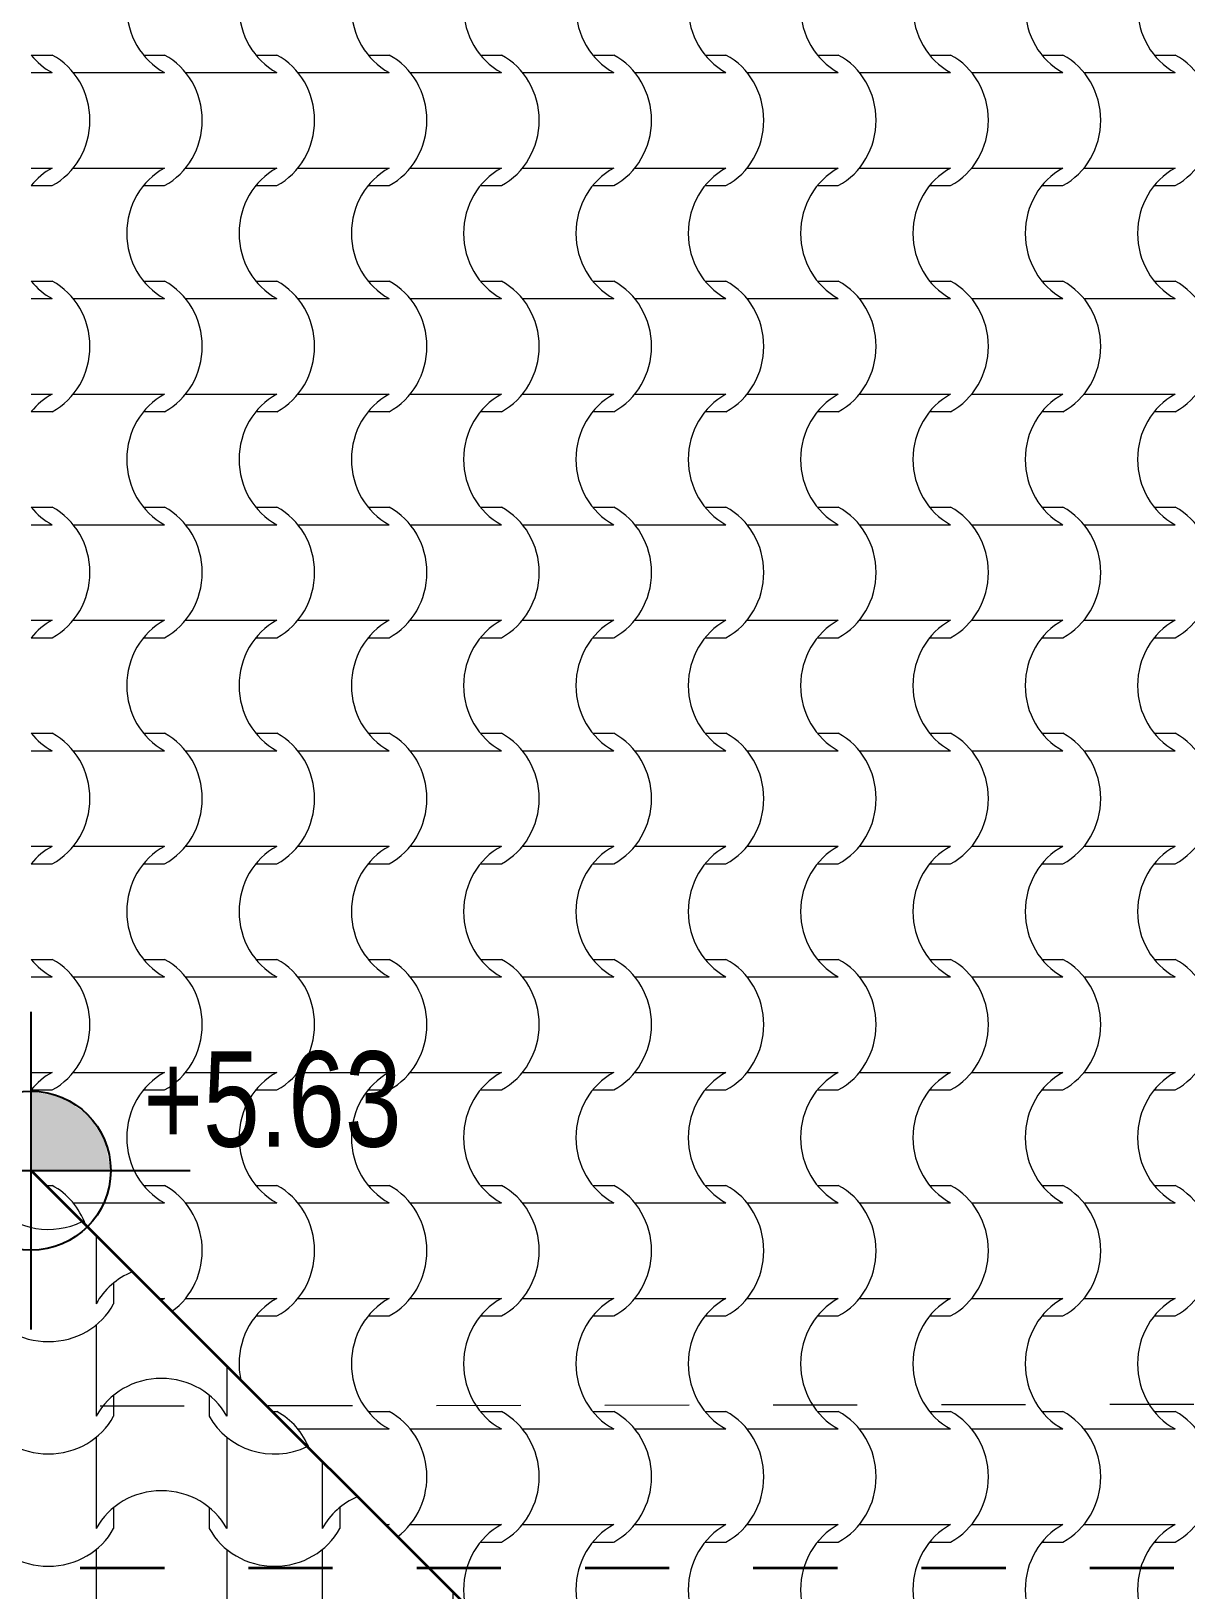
# Model space of a CAD drawing. Header units: millimetres. Extents: x -440 to 2671, y 0 to 297.
# Drawn here: x -231.82 to -202.77, y 100.95 to 140.17 of the extents above; entities that cross this region are included whole.
import ezdxf

# ---------------------------------------------------------------- set-up
doc = ezdxf.new("R2010")
doc.units = ezdxf.units.MM
doc.header["$MEASUREMENT"] = 0
doc.set_wipeout_variables(frame=1)
doc.linetypes.add('- Прекъснати линия', pattern=[4.233333, 2.116667, -2.116667])
doc.linetypes.add('Wipeout_Contour', pattern=[1000, 0, -1000])
for name, color, linetype, lineweight, true_color in [('1', 7, 'Continuous', 13, 0x2b2b2b), ('58', 7, 'Continuous', 25, 0xdf0000), ('65', 7, 'Continuous', 20, 0x4e4e4e), ('85', 7, 'Continuous', 20, 0x404040)]:
    doc.layers.add(name, color=color, linetype=linetype, lineweight=lineweight, true_color=true_color)
doc.layers.add('102', color=254, linetype='Continuous', lineweight=15)
doc.layers.add('41', color=7, linetype='Continuous', lineweight=35)
doc.styles.add('GENERATED_STYLE_6', font='GOTHIC.TTF')

# ---------------------------------------------------------------- blocks, each defined once
blk = doc.blocks.new('*X45')
at = {"layer": '102', "color": 254, "linetype": 'Continuous', "lineweight": 15}
for p, q in [((208.371, 139.573), (208.898, 139.573)), ((211.197, 139.573), (211.724, 139.573)), ((214.022, 139.573), (214.549, 139.573)), ((216.848, 139.573), (217.374, 139.573)), ((219.673, 139.573), (220.2, 139.573)), ((222.498, 139.573), (223.025, 139.573)), ((225.324, 139.573), (225.851, 139.573)), ((228.149, 139.573), (228.676, 139.573)), ((230.975, 139.573), (231.501, 139.573)), ((233.8, 139.573), (234.327, 139.573)), ((236.625, 139.573), (237.152, 139.573)), ((208.371, 139.133), (208.898, 139.133)), ((209.432, 139.133), (210.578, 139.133)), ((210.578, 139.133), (211.724, 139.133)), ((212.257, 139.133), (213.403, 139.133)), ((213.403, 139.133), (214.549, 139.133)), ((215.083, 139.133), (216.229, 139.133)), ((216.229, 139.133), (217.374, 139.133)), ((217.908, 139.133), (219.054, 139.133)), ((219.054, 139.133), (220.2, 139.133)), ((220.734, 139.133), (221.879, 139.133)), ((221.879, 139.133), (223.025, 139.133)), ((223.559, 139.133), (224.705, 139.133)), ((224.705, 139.133), (225.851, 139.133)), ((226.384, 139.133), (227.53, 139.133)), ((227.53, 139.133), (228.676, 139.133)), ((229.21, 139.133), (230.356, 139.133)), ((230.356, 139.133), (231.501, 139.133)), ((232.035, 139.133), (233.181, 139.133)), ((233.181, 139.133), (234.327, 139.133)), ((234.86, 139.133), (236.006, 139.133)), ((236.006, 139.133), (237.152, 139.133)), ((208.371, 136.728), (208.898, 136.728)), ((209.432, 136.728), (210.578, 136.728)), ((210.578, 136.728), (211.724, 136.728)), ((212.257, 136.728), (213.403, 136.728)), ((213.403, 136.728), (214.549, 136.728)), ((215.083, 136.728), (216.229, 136.728)), ((216.229, 136.728), (217.374, 136.728)), ((217.908, 136.728), (219.054, 136.728)), ((219.054, 136.728), (220.2, 136.728)), ((220.734, 136.728), (221.879, 136.728)), ((221.879, 136.728), (223.025, 136.728)), ((223.559, 136.728), (224.705, 136.728)), ((224.705, 136.728), (225.851, 136.728)), ((226.384, 136.728), (227.53, 136.728)), ((227.53, 136.728), (228.676, 136.728)), ((229.21, 136.728), (230.356, 136.728)), ((230.356, 136.728), (231.501, 136.728)), ((232.035, 136.728), (233.181, 136.728)), ((233.181, 136.728), (234.327, 136.728)), ((234.86, 136.728), (236.006, 136.728)), ((236.006, 136.728), (237.152, 136.728)), ((208.371, 136.288), (208.898, 136.288)), ((211.197, 136.288), (211.724, 136.288)), ((214.022, 136.288), (214.549, 136.288)), ((216.848, 136.288), (217.374, 136.288)), ((219.673, 136.288), (220.2, 136.288)), ((222.498, 136.288), (223.025, 136.288)), ((225.324, 136.288), (225.851, 136.288)), ((228.149, 136.288), (228.676, 136.288)), ((230.975, 136.288), (231.501, 136.288)), ((233.8, 136.288), (234.327, 136.288)), ((236.625, 136.288), (237.152, 136.288)), ((208.371, 133.884), (208.898, 133.884)), ((211.197, 133.884), (211.724, 133.884)), ((214.022, 133.884), (214.549, 133.884)), ((216.848, 133.884), (217.374, 133.884)), ((219.673, 133.884), (220.2, 133.884)), ((222.498, 133.884), (223.025, 133.884)), ((225.324, 133.884), (225.851, 133.884)), ((228.149, 133.884), (228.676, 133.884)), ((230.975, 133.884), (231.501, 133.884)), ((233.8, 133.884), (234.327, 133.884)), ((236.625, 133.884), (237.152, 133.884)), ((208.371, 133.444), (208.898, 133.444)), ((209.432, 133.444), (210.578, 133.444)), ((210.578, 133.444), (211.724, 133.444)), ((212.257, 133.444), (213.403, 133.444)), ((213.403, 133.444), (214.549, 133.444)), ((215.083, 133.444), (216.229, 133.444)), ((216.229, 133.444), (217.374, 133.444)), ((217.908, 133.444), (219.054, 133.444)), ((219.054, 133.444), (220.2, 133.444)), ((220.734, 133.444), (221.879, 133.444)), ((221.879, 133.444), (223.025, 133.444)), ((223.559, 133.444), (224.705, 133.444)), ((224.705, 133.444), (225.851, 133.444)), ((226.384, 133.444), (227.53, 133.444)), ((227.53, 133.444), (228.676, 133.444)), ((229.21, 133.444), (230.356, 133.444)), ((230.356, 133.444), (231.501, 133.444)), ((232.035, 133.444), (233.181, 133.444)), ((233.181, 133.444), (234.327, 133.444)), ((234.86, 133.444), (236.006, 133.444)), ((236.006, 133.444), (237.152, 133.444)), ((208.371, 131.039), (208.898, 131.039)), ((209.432, 131.039), (210.578, 131.039)), ((210.578, 131.039), (211.724, 131.039)), ((212.257, 131.039), (213.403, 131.039)), ((213.403, 131.039), (214.549, 131.039)), ((215.083, 131.039), (216.229, 131.039)), ((216.229, 131.039), (217.374, 131.039)), ((217.908, 131.039), (219.054, 131.039)), ((219.054, 131.039), (220.2, 131.039)), ((220.734, 131.039), (221.879, 131.039)), ((221.879, 131.039), (223.025, 131.039)), ((223.559, 131.039), (224.705, 131.039)), ((224.705, 131.039), (225.851, 131.039)), ((226.384, 131.039), (227.53, 131.039)), ((227.53, 131.039), (228.676, 131.039)), ((229.21, 131.039), (230.356, 131.039)), ((230.356, 131.039), (231.501, 131.039)), ((232.035, 131.039), (233.181, 131.039)), ((233.181, 131.039), (234.327, 131.039)), ((234.86, 131.039), (236.006, 131.039)), ((236.006, 131.039), (237.152, 131.039)), ((208.371, 130.599), (208.898, 130.599)), ((211.197, 130.599), (211.724, 130.599)), ((214.022, 130.599), (214.549, 130.599)), ((216.848, 130.599), (217.374, 130.599)), ((219.673, 130.599), (220.2, 130.599)), ((222.498, 130.599), (223.025, 130.599)), ((225.324, 130.599), (225.851, 130.599)), ((228.149, 130.599), (228.676, 130.599)), ((230.975, 130.599), (231.501, 130.599)), ((233.8, 130.599), (234.327, 130.599)), ((236.625, 130.599), (237.152, 130.599)), ((208.371, 128.194), (208.898, 128.194)), ((211.197, 128.194), (211.724, 128.194)), ((214.022, 128.194), (214.549, 128.194)), ((216.848, 128.194), (217.374, 128.194)), ((219.673, 128.194), (220.2, 128.194)), ((222.498, 128.194), (223.025, 128.194)), ((225.324, 128.194), (225.851, 128.194)), ((228.149, 128.194), (228.676, 128.194)), ((230.975, 128.194), (231.501, 128.194)), ((233.8, 128.194), (234.327, 128.194)), ((236.625, 128.194), (237.152, 128.194)), ((208.371, 127.754), (208.898, 127.754)), ((209.432, 127.754), (210.578, 127.754)), ((210.578, 127.754), (211.724, 127.754)), ((212.257, 127.754), (213.403, 127.754)), ((213.403, 127.754), (214.549, 127.754)), ((215.083, 127.754), (216.229, 127.754)), ((216.229, 127.754), (217.374, 127.754)), ((217.908, 127.754), (219.054, 127.754)), ((219.054, 127.754), (220.2, 127.754)), ((220.734, 127.754), (221.879, 127.754)), ((221.879, 127.754), (223.025, 127.754)), ((223.559, 127.754), (224.705, 127.754)), ((224.705, 127.754), (225.851, 127.754)), ((226.384, 127.754), (227.53, 127.754)), ((227.53, 127.754), (228.676, 127.754)), ((229.21, 127.754), (230.356, 127.754)), ((230.356, 127.754), (231.501, 127.754)), ((232.035, 127.754), (233.181, 127.754)), ((233.181, 127.754), (234.327, 127.754)), ((234.86, 127.754), (236.006, 127.754)), ((236.006, 127.754), (237.152, 127.754)), ((208.371, 125.349), (208.898, 125.349)), ((209.432, 125.349), (210.578, 125.349)), ((210.578, 125.349), (211.724, 125.349)), ((212.257, 125.349), (213.403, 125.349)), ((213.403, 125.349), (214.549, 125.349)), ((215.083, 125.349), (216.229, 125.349)), ((216.229, 125.349), (217.374, 125.349)), ((217.908, 125.349), (219.054, 125.349)), ((219.054, 125.349), (220.2, 125.349)), ((220.734, 125.349), (221.879, 125.349)), ((221.879, 125.349), (223.025, 125.349)), ((223.559, 125.349), (224.705, 125.349)), ((224.705, 125.349), (225.851, 125.349)), ((226.384, 125.349), (227.53, 125.349)), ((227.53, 125.349), (228.676, 125.349)), ((229.21, 125.349), (230.356, 125.349)), ((230.356, 125.349), (231.501, 125.349)), ((232.035, 125.349), (233.181, 125.349)), ((233.181, 125.349), (234.327, 125.349)), ((234.86, 125.349), (236.006, 125.349)), ((236.006, 125.349), (237.152, 125.349)), ((208.371, 124.909), (208.898, 124.909)), ((211.197, 124.909), (211.724, 124.909)), ((214.022, 124.909), (214.549, 124.909)), ((216.848, 124.909), (217.374, 124.909)), ((219.673, 124.909), (220.2, 124.909)), ((222.498, 124.909), (223.025, 124.909)), ((225.324, 124.909), (225.851, 124.909)), ((228.149, 124.909), (228.676, 124.909)), ((230.975, 124.909), (231.501, 124.909)), ((233.8, 124.909), (234.327, 124.909)), ((236.625, 124.909), (237.152, 124.909)), ((208.371, 122.504), (208.898, 122.504)), ((211.197, 122.504), (211.724, 122.504)), ((214.022, 122.504), (214.549, 122.504)), ((216.848, 122.504), (217.374, 122.504)), ((219.673, 122.504), (220.2, 122.504)), ((222.498, 122.504), (223.025, 122.504)), ((225.324, 122.504), (225.851, 122.504)), ((228.149, 122.504), (228.676, 122.504)), ((230.975, 122.504), (231.501, 122.504)), ((233.8, 122.504), (234.327, 122.504)), ((236.625, 122.504), (237.152, 122.504)), ((208.371, 122.064), (208.898, 122.064)), ((209.432, 122.064), (210.578, 122.064)), ((210.578, 122.064), (211.724, 122.064)), ((212.257, 122.064), (213.403, 122.064)), ((213.403, 122.064), (214.549, 122.064)), ((215.083, 122.064), (216.229, 122.064)), ((216.229, 122.064), (217.374, 122.064)), ((217.908, 122.064), (219.054, 122.064)), ((219.054, 122.064), (220.2, 122.064)), ((220.734, 122.064), (221.879, 122.064)), ((221.879, 122.064), (223.025, 122.064)), ((223.559, 122.064), (224.705, 122.064)), ((224.705, 122.064), (225.851, 122.064)), ((226.384, 122.064), (227.53, 122.064)), ((227.53, 122.064), (228.676, 122.064)), ((229.21, 122.064), (230.356, 122.064)), ((230.356, 122.064), (231.501, 122.064)), ((232.035, 122.064), (233.181, 122.064)), ((233.181, 122.064), (234.327, 122.064)), ((234.86, 122.064), (236.006, 122.064)), ((236.006, 122.064), (237.152, 122.064)), ((208.371, 119.66), (208.898, 119.66)), ((209.432, 119.66), (210.578, 119.66)), ((210.578, 119.66), (211.724, 119.66)), ((212.257, 119.66), (213.403, 119.66)), ((213.403, 119.66), (214.549, 119.66)), ((215.083, 119.66), (216.229, 119.66)), ((216.229, 119.66), (217.374, 119.66)), ((217.908, 119.66), (219.054, 119.66)), ((219.054, 119.66), (220.2, 119.66)), ((220.734, 119.66), (221.879, 119.66)), ((221.879, 119.66), (223.025, 119.66)), ((223.559, 119.66), (224.705, 119.66)), ((224.705, 119.66), (225.851, 119.66)), ((226.384, 119.66), (227.53, 119.66)), ((227.53, 119.66), (228.676, 119.66)), ((229.21, 119.66), (230.356, 119.66)), ((230.356, 119.66), (231.501, 119.66)), ((232.035, 119.66), (233.181, 119.66)), ((233.181, 119.66), (234.327, 119.66)), ((234.86, 119.66), (236.006, 119.66)), ((236.006, 119.66), (237.152, 119.66)), ((208.371, 119.22), (208.898, 119.22)), ((211.197, 119.22), (211.724, 119.22)), ((214.022, 119.22), (214.549, 119.22)), ((216.848, 119.22), (217.374, 119.22)), ((219.673, 119.22), (220.2, 119.22)), ((222.498, 119.22), (223.025, 119.22)), ((225.324, 119.22), (225.851, 119.22)), ((228.149, 119.22), (228.676, 119.22)), ((230.975, 119.22), (231.501, 119.22)), ((233.8, 119.22), (234.327, 119.22)), ((236.625, 119.22), (237.152, 119.22)), ((208.371, 116.815), (208.898, 116.815)), ((211.197, 116.815), (211.724, 116.815)), ((214.022, 116.815), (214.549, 116.815)), ((216.848, 116.815), (217.374, 116.815)), ((219.673, 116.815), (220.2, 116.815)), ((222.498, 116.815), (223.025, 116.815)), ((225.324, 116.815), (225.851, 116.815)), ((228.149, 116.815), (228.676, 116.815)), ((230.975, 116.815), (231.501, 116.815)), ((233.8, 116.815), (234.327, 116.815)), ((236.625, 116.815), (237.152, 116.815)), ((208.371, 116.375), (208.898, 116.375)), ((209.432, 116.375), (210.578, 116.375)), ((210.578, 116.375), (211.724, 116.375)), ((212.257, 116.375), (213.403, 116.375)), ((213.403, 116.375), (214.549, 116.375)), ((215.083, 116.375), (216.229, 116.375)), ((216.229, 116.375), (217.374, 116.375)), ((217.908, 116.375), (219.054, 116.375)), ((219.054, 116.375), (220.2, 116.375)), ((220.734, 116.375), (221.879, 116.375)), ((221.879, 116.375), (223.025, 116.375)), ((223.559, 116.375), (224.705, 116.375)), ((224.705, 116.375), (225.851, 116.375)), ((226.384, 116.375), (227.53, 116.375)), ((227.53, 116.375), (228.676, 116.375)), ((229.21, 116.375), (230.356, 116.375)), ((230.356, 116.375), (231.501, 116.375)), ((232.035, 116.375), (233.181, 116.375)), ((233.181, 116.375), (234.327, 116.375)), ((234.86, 116.375), (236.006, 116.375)), ((236.006, 116.375), (237.152, 116.375)), ((208.371, 113.97), (208.898, 113.97)), ((209.432, 113.97), (210.578, 113.97)), ((210.578, 113.97), (211.724, 113.97)), ((212.257, 113.97), (213.403, 113.97)), ((213.403, 113.97), (214.549, 113.97)), ((215.083, 113.97), (216.229, 113.97)), ((216.229, 113.97), (217.374, 113.97)), ((217.908, 113.97), (219.054, 113.97)), ((219.054, 113.97), (220.2, 113.97)), ((220.734, 113.97), (221.879, 113.97)), ((221.879, 113.97), (223.025, 113.97)), ((223.559, 113.97), (224.705, 113.97)), ((224.705, 113.97), (225.851, 113.97)), ((226.384, 113.97), (227.53, 113.97)), ((227.53, 113.97), (228.676, 113.97)), ((229.21, 113.97), (230.356, 113.97)), ((230.356, 113.97), (231.501, 113.97)), ((232.035, 113.97), (233.181, 113.97)), ((233.181, 113.97), (234.327, 113.97)), ((234.86, 113.97), (236.006, 113.97)), ((236.006, 113.97), (237.152, 113.97)), ((208.371, 113.53), (208.898, 113.53)), ((211.197, 113.53), (211.724, 113.53)), ((214.022, 113.53), (214.549, 113.53)), ((216.848, 113.53), (217.374, 113.53)), ((219.673, 113.53), (220.2, 113.53)), ((222.498, 113.53), (223.025, 113.53)), ((225.324, 113.53), (225.851, 113.53)), ((228.149, 113.53), (228.676, 113.53)), ((230.975, 113.53), (231.501, 113.53)), ((233.8, 113.53), (234.327, 113.53)), ((236.625, 113.53), (237.152, 113.53)), ((208.744, 111.125), (208.898, 111.125)), ((211.197, 111.125), (211.724, 111.125)), ((214.022, 111.125), (214.549, 111.125)), ((216.848, 111.125), (217.374, 111.125)), ((219.673, 111.125), (220.2, 111.125)), ((222.498, 111.125), (223.025, 111.125)), ((225.324, 111.125), (225.851, 111.125)), ((228.149, 111.125), (228.676, 111.125)), ((230.975, 111.125), (231.501, 111.125)), ((233.8, 111.125), (234.327, 111.125)), ((236.625, 111.125), (237.152, 111.125)), ((209.432, 110.685), (210.578, 110.685)), ((210.578, 110.685), (211.724, 110.685)), ((212.257, 110.685), (213.403, 110.685)), ((213.403, 110.685), (214.549, 110.685)), ((215.083, 110.685), (216.229, 110.685)), ((216.229, 110.685), (217.374, 110.685)), ((217.908, 110.685), (219.054, 110.685)), ((219.054, 110.685), (220.2, 110.685)), ((220.734, 110.685), (221.879, 110.685)), ((221.879, 110.685), (223.025, 110.685)), ((223.559, 110.685), (224.705, 110.685)), ((224.705, 110.685), (225.851, 110.685)), ((226.384, 110.685), (227.53, 110.685)), ((227.53, 110.685), (228.676, 110.685)), ((229.21, 110.685), (230.356, 110.685)), ((230.356, 110.685), (231.501, 110.685)), ((232.035, 110.685), (233.181, 110.685)), ((233.181, 110.685), (234.327, 110.685)), ((234.86, 110.685), (236.006, 110.685)), ((236.006, 110.685), (237.152, 110.685)), ((211.589, 108.28), (211.724, 108.28)), ((212.257, 108.28), (213.403, 108.28)), ((213.403, 108.28), (214.549, 108.28)), ((215.083, 108.28), (216.229, 108.28)), ((216.229, 108.28), (217.374, 108.28)), ((217.908, 108.28), (219.054, 108.28)), ((219.054, 108.28), (220.2, 108.28)), ((220.734, 108.28), (221.879, 108.28)), ((221.879, 108.28), (223.025, 108.28)), ((223.559, 108.28), (224.705, 108.28)), ((224.705, 108.28), (225.851, 108.28)), ((226.384, 108.28), (227.53, 108.28)), ((227.53, 108.28), (228.676, 108.28)), ((229.21, 108.28), (230.356, 108.28)), ((230.356, 108.28), (231.501, 108.28)), ((232.035, 108.28), (233.181, 108.28)), ((233.181, 108.28), (234.327, 108.28)), ((234.86, 108.28), (236.006, 108.28)), ((236.006, 108.28), (237.152, 108.28)), ((214.022, 107.84), (214.549, 107.84)), ((216.848, 107.84), (217.374, 107.84)), ((219.673, 107.84), (220.2, 107.84)), ((222.498, 107.84), (223.025, 107.84)), ((225.324, 107.84), (225.851, 107.84)), ((228.149, 107.84), (228.676, 107.84)), ((230.975, 107.84), (231.501, 107.84)), ((233.8, 107.84), (234.327, 107.84)), ((236.625, 107.84), (237.152, 107.84)), ((214.433, 105.436), (214.549, 105.436)), ((216.848, 105.436), (217.374, 105.436)), ((219.673, 105.436), (220.2, 105.436)), ((222.498, 105.436), (223.025, 105.436)), ((225.324, 105.436), (225.851, 105.436)), ((228.149, 105.436), (228.676, 105.436)), ((230.975, 105.436), (231.501, 105.436)), ((233.8, 105.436), (234.327, 105.436)), ((236.625, 105.436), (237.152, 105.436)), ((215.083, 104.996), (216.229, 104.996)), ((216.229, 104.996), (217.374, 104.996)), ((217.908, 104.996), (219.054, 104.996)), ((219.054, 104.996), (220.2, 104.996)), ((220.734, 104.996), (221.879, 104.996)), ((221.879, 104.996), (223.025, 104.996)), ((223.559, 104.996), (224.705, 104.996)), ((224.705, 104.996), (225.851, 104.996)), ((226.384, 104.996), (227.53, 104.996)), ((227.53, 104.996), (228.676, 104.996)), ((229.21, 104.996), (230.356, 104.996)), ((230.356, 104.996), (231.501, 104.996)), ((232.035, 104.996), (233.181, 104.996)), ((233.181, 104.996), (234.327, 104.996)), ((234.86, 104.996), (236.006, 104.996)), ((236.006, 104.996), (237.152, 104.996)), ((217.278, 102.591), (217.374, 102.591)), ((217.908, 102.591), (219.054, 102.591)), ((219.054, 102.591), (220.2, 102.591)), ((220.734, 102.591), (221.879, 102.591)), ((221.879, 102.591), (223.025, 102.591)), ((223.559, 102.591), (224.705, 102.591)), ((224.705, 102.591), (225.851, 102.591)), ((226.384, 102.591), (227.53, 102.591)), ((227.53, 102.591), (228.676, 102.591)), ((229.21, 102.591), (230.356, 102.591)), ((230.356, 102.591), (231.501, 102.591)), ((232.035, 102.591), (233.181, 102.591)), ((233.181, 102.591), (234.327, 102.591)), ((234.86, 102.591), (236.006, 102.591)), ((236.006, 102.591), (237.152, 102.591)), ((219.673, 102.151), (220.2, 102.151)), ((222.498, 102.151), (223.025, 102.151)), ((225.324, 102.151), (225.851, 102.151)), ((228.149, 102.151), (228.676, 102.151)), ((230.975, 102.151), (231.501, 102.151)), ((233.8, 102.151), (234.327, 102.151)), ((236.625, 102.151), (237.152, 102.151))]:
    blk.add_line(p, q, dxfattribs=at)
for centre, major_axis, start_param, end_param in [((212.512, 140.781), (0, 1.849), 1.573772, 2.670554), ((215.338, 140.781), (0, 1.849), 1.573772, 2.670554), ((218.163, 140.781), (0, 1.849), 1.573772, 2.670554), ((220.988, 140.781), (0, 1.849), 1.573772, 2.670554), ((223.814, 140.781), (0, 1.849), 1.573772, 2.670554), ((226.639, 140.781), (0, 1.849), 1.573772, 2.670554), ((229.465, 140.781), (0, 1.849), 1.573772, 2.670554), ((232.29, 140.781), (0, 1.849), 1.573772, 2.670554), ((235.115, 140.781), (0, 1.849), 1.573772, 2.670554), ((237.941, 140.781), (0, 1.849), 1.573772, 2.670554), ((209.687, 140.781), (0, 1.849), 2.282843, 2.670554), ((208.122, 137.931), (0, 1.839), 3.607672, 5.817106), ((210.947, 137.931), (0, 1.839), 3.607672, 5.817106), ((213.773, 137.931), (0, 1.839), 3.607672, 5.817106), ((216.598, 137.931), (0, 1.839), 3.607672, 5.817106), ((219.423, 137.931), (0, 1.839), 3.607672, 5.817106), ((222.249, 137.931), (0, 1.839), 3.607672, 5.817106), ((225.074, 137.931), (0, 1.839), 3.607672, 5.817106), ((227.9, 137.931), (0, 1.839), 3.607672, 5.817106), ((230.725, 137.931), (0, 1.839), 3.607672, 5.817106), ((233.55, 137.931), (0, 1.839), 3.607672, 5.817106), ((236.376, 137.931), (0, 1.839), 3.607672, 5.817106), ((209.687, 135.081), (0, 1.849), 0.471039, 0.858749), ((212.512, 135.081), (0, 1.849), 0.471039, 1.56782), ((215.338, 135.081), (0, 1.849), 0.471039, 1.56782), ((218.163, 135.081), (0, 1.849), 0.471039, 1.56782), ((220.988, 135.081), (0, 1.849), 0.471039, 1.56782), ((223.814, 135.081), (0, 1.849), 0.471039, 1.56782), ((226.639, 135.081), (0, 1.849), 0.471039, 1.56782), ((229.465, 135.081), (0, 1.849), 0.471039, 1.56782), ((232.29, 135.081), (0, 1.849), 0.471039, 1.56782), ((235.115, 135.081), (0, 1.849), 0.471039, 1.56782), ((237.941, 135.081), (0, 1.849), 0.471039, 1.56782), ((212.512, 135.092), (0, 1.849), 1.573772, 2.670554), ((215.338, 135.092), (0, 1.849), 1.573772, 2.670554), ((218.163, 135.092), (0, 1.849), 1.573772, 2.670554), ((220.988, 135.092), (0, 1.849), 1.573772, 2.670554), ((223.814, 135.092), (0, 1.849), 1.573772, 2.670554), ((226.639, 135.092), (0, 1.849), 1.573772, 2.670554), ((229.465, 135.092), (0, 1.849), 1.573772, 2.670554), ((232.29, 135.092), (0, 1.849), 1.573772, 2.670554), ((235.115, 135.092), (0, 1.849), 1.573772, 2.670554), ((237.941, 135.092), (0, 1.849), 1.573772, 2.670554), ((209.687, 135.092), (0, 1.849), 2.282843, 2.670554), ((208.122, 132.241), (0, 1.839), 3.607672, 5.817106), ((210.947, 132.241), (0, 1.839), 3.607672, 5.817106), ((213.773, 132.241), (0, 1.839), 3.607672, 5.817106), ((216.598, 132.241), (0, 1.839), 3.607672, 5.817106), ((219.423, 132.241), (0, 1.839), 3.607672, 5.817106), ((222.249, 132.241), (0, 1.839), 3.607672, 5.817106), ((225.074, 132.241), (0, 1.839), 3.607672, 5.817106), ((227.9, 132.241), (0, 1.839), 3.607672, 5.817106), ((230.725, 132.241), (0, 1.839), 3.607672, 5.817106), ((233.55, 132.241), (0, 1.839), 3.607672, 5.817106), ((236.376, 132.241), (0, 1.839), 3.607672, 5.817106), ((209.687, 129.391), (0, 1.849), 0.471039, 0.858749), ((212.512, 129.391), (0, 1.849), 0.471039, 1.56782), ((215.338, 129.391), (0, 1.849), 0.471039, 1.56782), ((218.163, 129.391), (0, 1.849), 0.471039, 1.56782), ((220.988, 129.391), (0, 1.849), 0.471039, 1.56782), ((223.814, 129.391), (0, 1.849), 0.471039, 1.56782), ((226.639, 129.391), (0, 1.849), 0.471039, 1.56782), ((229.465, 129.391), (0, 1.849), 0.471039, 1.56782), ((232.29, 129.391), (0, 1.849), 0.471039, 1.56782), ((235.115, 129.391), (0, 1.849), 0.471039, 1.56782), ((237.941, 129.391), (0, 1.849), 0.471039, 1.56782), ((212.512, 129.402), (0, 1.849), 1.573772, 2.670554), ((215.338, 129.402), (0, 1.849), 1.573772, 2.670554), ((218.163, 129.402), (0, 1.849), 1.573772, 2.670554), ((220.988, 129.402), (0, 1.849), 1.573772, 2.670554), ((223.814, 129.402), (0, 1.849), 1.573772, 2.670554), ((226.639, 129.402), (0, 1.849), 1.573772, 2.670554), ((229.465, 129.402), (0, 1.849), 1.573772, 2.670554), ((232.29, 129.402), (0, 1.849), 1.573772, 2.670554), ((235.115, 129.402), (0, 1.849), 1.573772, 2.670554), ((237.941, 129.402), (0, 1.849), 1.573772, 2.670554), ((209.687, 129.402), (0, 1.849), 2.282843, 2.670554), ((208.122, 126.552), (0, 1.839), 3.607672, 5.817106), ((210.947, 126.552), (0, 1.839), 3.607672, 5.817106), ((213.773, 126.552), (0, 1.839), 3.607672, 5.817106), ((216.598, 126.552), (0, 1.839), 3.607672, 5.817106), ((219.423, 126.552), (0, 1.839), 3.607672, 5.817106), ((222.249, 126.552), (0, 1.839), 3.607672, 5.817106), ((225.074, 126.552), (0, 1.839), 3.607672, 5.817106), ((227.9, 126.552), (0, 1.839), 3.607672, 5.817106), ((230.725, 126.552), (0, 1.839), 3.607672, 5.817106), ((233.55, 126.552), (0, 1.839), 3.607672, 5.817106), ((236.376, 126.552), (0, 1.839), 3.607672, 5.817106), ((209.687, 123.701), (0, 1.849), 0.471039, 0.858749), ((212.512, 123.701), (0, 1.849), 0.471039, 1.56782), ((215.338, 123.701), (0, 1.849), 0.471039, 1.56782), ((218.163, 123.701), (0, 1.849), 0.471039, 1.56782), ((220.988, 123.701), (0, 1.849), 0.471039, 1.56782), ((223.814, 123.701), (0, 1.849), 0.471039, 1.56782), ((226.639, 123.701), (0, 1.849), 0.471039, 1.56782), ((229.465, 123.701), (0, 1.849), 0.471039, 1.56782), ((232.29, 123.701), (0, 1.849), 0.471039, 1.56782), ((235.115, 123.701), (0, 1.849), 0.471039, 1.56782), ((237.941, 123.701), (0, 1.849), 0.471039, 1.56782), ((212.512, 123.712), (0, 1.849), 1.573772, 2.670554), ((215.338, 123.712), (0, 1.849), 1.573772, 2.670554), ((218.163, 123.712), (0, 1.849), 1.573772, 2.670554), ((220.988, 123.712), (0, 1.849), 1.573772, 2.670554), ((223.814, 123.712), (0, 1.849), 1.573772, 2.670554), ((226.639, 123.712), (0, 1.849), 1.573772, 2.670554), ((229.465, 123.712), (0, 1.849), 1.573772, 2.670554), ((232.29, 123.712), (0, 1.849), 1.573772, 2.670554), ((235.115, 123.712), (0, 1.849), 1.573772, 2.670554), ((237.941, 123.712), (0, 1.849), 1.573772, 2.670554), ((209.687, 123.712), (0, 1.849), 2.282843, 2.670554), ((208.122, 120.862), (0, 1.839), 3.607672, 5.817106), ((210.947, 120.862), (0, 1.839), 3.607672, 5.817106), ((213.773, 120.862), (0, 1.839), 3.607672, 5.817106), ((216.598, 120.862), (0, 1.839), 3.607672, 5.817106), ((219.423, 120.862), (0, 1.839), 3.607672, 5.817106), ((222.249, 120.862), (0, 1.839), 3.607672, 5.817106), ((225.074, 120.862), (0, 1.839), 3.607672, 5.817106), ((227.9, 120.862), (0, 1.839), 3.607672, 5.817106), ((230.725, 120.862), (0, 1.839), 3.607672, 5.817106), ((233.55, 120.862), (0, 1.839), 3.607672, 5.817106), ((236.376, 120.862), (0, 1.839), 3.607672, 5.817106), ((209.687, 118.012), (0, 1.849), 0.471039, 0.858749), ((212.512, 118.012), (0, 1.849), 0.471039, 1.56782), ((215.338, 118.012), (0, 1.849), 0.471039, 1.56782), ((218.163, 118.012), (0, 1.849), 0.471039, 1.56782), ((220.988, 118.012), (0, 1.849), 0.471039, 1.56782), ((223.814, 118.012), (0, 1.849), 0.471039, 1.56782), ((226.639, 118.012), (0, 1.849), 0.471039, 1.56782), ((229.465, 118.012), (0, 1.849), 0.471039, 1.56782), ((232.29, 118.012), (0, 1.849), 0.471039, 1.56782), ((235.115, 118.012), (0, 1.849), 0.471039, 1.56782), ((237.941, 118.012), (0, 1.849), 0.471039, 1.56782), ((212.512, 118.023), (0, 1.849), 1.573772, 2.670554), ((215.338, 118.023), (0, 1.849), 1.573772, 2.670554), ((218.163, 118.023), (0, 1.849), 1.573772, 2.670554), ((220.988, 118.023), (0, 1.849), 1.573772, 2.670554), ((223.814, 118.023), (0, 1.849), 1.573772, 2.670554), ((226.639, 118.023), (0, 1.849), 1.573772, 2.670554), ((229.465, 118.023), (0, 1.849), 1.573772, 2.670554), ((232.29, 118.023), (0, 1.849), 1.573772, 2.670554), ((235.115, 118.023), (0, 1.849), 1.573772, 2.670554), ((237.941, 118.023), (0, 1.849), 1.573772, 2.670554), ((209.687, 118.023), (0, 1.849), 2.282843, 2.670554), ((208.122, 115.172), (0, 1.839), 3.607672, 5.817106), ((210.947, 115.172), (0, 1.839), 3.607672, 5.817106), ((213.773, 115.172), (0, 1.839), 3.607672, 5.817106), ((216.598, 115.172), (0, 1.839), 3.607672, 5.817106), ((219.423, 115.172), (0, 1.839), 3.607672, 5.817106), ((222.249, 115.172), (0, 1.839), 3.607672, 5.817106), ((225.074, 115.172), (0, 1.839), 3.607672, 5.817106), ((227.9, 115.172), (0, 1.839), 3.607672, 5.817106), ((230.725, 115.172), (0, 1.839), 3.607672, 5.817106), ((233.55, 115.172), (0, 1.839), 3.607672, 5.817106), ((236.376, 115.172), (0, 1.839), 3.607672, 5.817106), ((209.687, 112.322), (0, 1.849), 0.471039, 0.858749), ((212.512, 112.322), (0, 1.849), 0.471039, 1.56782), ((215.338, 112.322), (0, 1.849), 0.471039, 1.56782), ((218.163, 112.322), (0, 1.849), 0.471039, 1.56782), ((220.988, 112.322), (0, 1.849), 0.471039, 1.56782), ((223.814, 112.322), (0, 1.849), 0.471039, 1.56782), ((226.639, 112.322), (0, 1.849), 0.471039, 1.56782), ((229.465, 112.322), (0, 1.849), 0.471039, 1.56782), ((232.29, 112.322), (0, 1.849), 0.471039, 1.56782), ((235.115, 112.322), (0, 1.849), 0.471039, 1.56782), ((237.941, 112.322), (0, 1.849), 0.471039, 1.56782), ((212.512, 112.333), (0, 1.849), 1.573772, 2.670554), ((215.338, 112.333), (0, 1.849), 1.573772, 2.670554), ((218.163, 112.333), (0, 1.849), 1.573772, 2.670554), ((220.988, 112.333), (0, 1.849), 1.573772, 2.670554), ((223.814, 112.333), (0, 1.849), 1.573772, 2.670554), ((226.639, 112.333), (0, 1.849), 1.573772, 2.670554), ((229.465, 112.333), (0, 1.849), 1.573772, 2.670554), ((232.29, 112.333), (0, 1.849), 1.573772, 2.670554), ((235.115, 112.333), (0, 1.849), 1.573772, 2.670554), ((237.941, 112.333), (0, 1.849), 1.573772, 2.670554), ((208.122, 109.483), (0, 1.839), 5.072261, 5.817106), ((210.947, 109.483), (0, 1.839), 3.733861, 5.817106), ((213.773, 109.483), (0, 1.839), 3.607672, 5.817106), ((216.598, 109.483), (0, 1.839), 3.607672, 5.817106), ((219.423, 109.483), (0, 1.839), 3.607672, 5.817106), ((222.249, 109.483), (0, 1.839), 3.607672, 5.817106), ((225.074, 109.483), (0, 1.839), 3.607672, 5.817106), ((227.9, 109.483), (0, 1.839), 3.607672, 5.817106), ((230.725, 109.483), (0, 1.839), 3.607672, 5.817106), ((233.55, 109.483), (0, 1.839), 3.607672, 5.817106), ((236.376, 109.483), (0, 1.839), 3.607672, 5.817106), ((212.512, 106.633), (0, 1.849), 0.471039, 0.527032), ((215.338, 106.633), (0, 1.849), 0.471039, 1.56782), ((218.163, 106.633), (0, 1.849), 0.471039, 1.56782), ((220.988, 106.633), (0, 1.849), 0.471039, 1.56782), ((223.814, 106.633), (0, 1.849), 0.471039, 1.56782), ((226.639, 106.633), (0, 1.849), 0.471039, 1.56782), ((229.465, 106.633), (0, 1.849), 0.471039, 1.56782), ((232.29, 106.633), (0, 1.849), 0.471039, 1.56782), ((235.115, 106.633), (0, 1.849), 0.471039, 1.56782), ((237.941, 106.633), (0, 1.849), 0.471039, 1.56782), ((215.338, 106.644), (0, 1.849), 1.573772, 1.799664), ((218.163, 106.644), (0, 1.849), 1.573772, 2.670554), ((220.988, 106.644), (0, 1.849), 1.573772, 2.670554), ((223.814, 106.644), (0, 1.849), 1.573772, 2.670554), ((226.639, 106.644), (0, 1.849), 1.573772, 2.670554), ((229.465, 106.644), (0, 1.849), 1.573772, 2.670554), ((232.29, 106.644), (0, 1.849), 1.573772, 2.670554), ((235.115, 106.644), (0, 1.849), 1.573772, 2.670554), ((237.941, 106.644), (0, 1.849), 1.573772, 2.670554), ((213.773, 103.793), (0, 1.839), 5.108496, 5.817106), ((216.598, 103.793), (0, 1.839), 3.749612, 5.817106), ((219.423, 103.793), (0, 1.839), 3.607672, 5.817106), ((222.249, 103.793), (0, 1.839), 3.607672, 5.817106), ((225.074, 103.793), (0, 1.839), 3.607672, 5.817106), ((227.9, 103.793), (0, 1.839), 3.607672, 5.817106), ((230.725, 103.793), (0, 1.839), 3.607672, 5.817106), ((233.55, 103.793), (0, 1.839), 3.607672, 5.817106), ((236.376, 103.793), (0, 1.839), 3.607672, 5.817106), ((218.163, 100.943), (0, 1.849), 0.471039, 0.511036), ((220.988, 100.943), (0, 1.849), 0.471039, 1.56782), ((223.814, 100.943), (0, 1.849), 0.471039, 1.56782), ((226.639, 100.943), (0, 1.849), 0.471039, 1.56782), ((229.465, 100.943), (0, 1.849), 0.471039, 1.56782), ((232.29, 100.943), (0, 1.849), 0.471039, 1.56782), ((235.115, 100.943), (0, 1.849), 0.471039, 1.56782), ((237.941, 100.943), (0, 1.849), 0.471039, 1.56782), ((220.988, 100.954), (0, 1.849), 1.573772, 1.772623), ((223.814, 100.954), (0, 1.849), 1.573772, 2.670554), ((226.639, 100.954), (0, 1.849), 1.573772, 2.670554), ((229.465, 100.954), (0, 1.849), 1.573772, 2.670554), ((232.29, 100.954), (0, 1.849), 1.573772, 2.670554), ((235.115, 100.954), (0, 1.849), 1.573772, 2.670554), ((237.941, 100.954), (0, 1.849), 1.573772, 2.670554)]:
    blk.add_ellipse(centre, major_axis=major_axis, ratio=0.939693, start_param=start_param, end_param=end_param, dxfattribs=at)
blk = doc.blocks.new('*X46')
at = {"layer": '102', "color": 254, "linetype": 'Continuous', "lineweight": 15}
for p, q in [((207.601, 110.437), (207.601, 109.291)), ((210.006, 109.863), (210.006, 109.291)), ((207.601, 109.291), (207.601, 108.146)), ((210.006, 109.291), (210.006, 108.146)), ((207.161, 108.672), (207.161, 108.146)), ((210.446, 108.672), (210.446, 108.146)), ((207.601, 107.612), (207.601, 106.466)), ((210.006, 107.612), (210.006, 106.466)), ((204.316, 107.443), (204.316, 106.466)), ((204.316, 106.466), (204.316, 105.32)), ((207.601, 106.466), (207.601, 105.32)), ((210.006, 106.466), (210.006, 105.32)), ((213.291, 106.579), (213.291, 106.466)), ((213.291, 106.466), (213.291, 105.32)), ((204.756, 105.847), (204.756, 105.32)), ((207.161, 105.847), (207.161, 105.32)), ((210.446, 105.847), (210.446, 105.32)), ((212.85, 105.847), (212.85, 105.32)), ((201.911, 104.786), (201.911, 103.641)), ((204.316, 104.786), (204.316, 103.641)), ((207.601, 104.786), (207.601, 103.641)), ((210.006, 104.786), (210.006, 103.641)), ((213.291, 104.786), (213.291, 103.641)), ((215.695, 104.174), (215.695, 103.641)), ((201.911, 103.641), (201.911, 102.495)), ((204.316, 103.641), (204.316, 102.495)), ((207.601, 103.641), (207.601, 102.495)), ((210.006, 103.641), (210.006, 102.495)), ((213.291, 103.641), (213.291, 102.495)), ((215.695, 103.641), (215.695, 102.495)), ((201.471, 103.022), (201.471, 102.495)), ((204.756, 103.022), (204.756, 102.495)), ((207.161, 103.022), (207.161, 102.495)), ((210.446, 103.022), (210.446, 102.495)), ((212.85, 103.022), (212.85, 102.495)), ((216.135, 103.022), (216.135, 102.495)), ((198.626, 101.753), (198.626, 100.815)), ((201.911, 101.961), (201.911, 100.815)), ((204.316, 101.961), (204.316, 100.815)), ((207.601, 101.961), (207.601, 100.815)), ((210.006, 101.961), (210.006, 100.815)), ((213.291, 101.961), (213.291, 100.815)), ((215.695, 101.961), (215.695, 100.815)), ((198.626, 100.815), (198.626, 99.669)), ((201.911, 100.815), (201.911, 99.669)), ((204.316, 100.815), (204.316, 99.669)), ((207.601, 100.815), (207.601, 99.669)), ((210.006, 100.815), (210.006, 99.669)), ((213.291, 100.815), (213.291, 99.669)), ((215.695, 100.815), (215.695, 99.669)), ((218.98, 100.889), (218.98, 100.815)), ((218.98, 100.815), (218.98, 99.669)), ((199.067, 100.196), (199.067, 99.669)), ((201.471, 100.196), (201.471, 99.669)), ((204.756, 100.196), (204.756, 99.669)), ((207.161, 100.196), (207.161, 99.669)), ((210.446, 100.196), (210.446, 99.669)), ((212.85, 100.196), (212.85, 99.669)), ((216.135, 100.196), (216.135, 99.669)), ((218.54, 100.196), (218.54, 99.669)), ((196.222, 99.136), (196.222, 97.99)), ((198.626, 99.136), (198.626, 97.99)), ((201.911, 99.136), (201.911, 97.99)), ((204.316, 99.136), (204.316, 97.99)), ((207.601, 99.136), (207.601, 97.99)), ((210.006, 99.136), (210.006, 97.99)), ((213.291, 99.136), (213.291, 97.99)), ((215.695, 99.136), (215.695, 97.99)), ((218.98, 99.136), (218.98, 97.99)), ((221.385, 98.484), (221.385, 97.99)), ((196.222, 97.99), (196.222, 96.844)), ((198.626, 97.99), (198.626, 96.844)), ((201.911, 97.99), (201.911, 96.844)), ((204.316, 97.99), (204.316, 96.844)), ((207.601, 97.99), (207.601, 96.844)), ((210.006, 97.99), (210.006, 96.844)), ((213.291, 97.99), (213.291, 96.844)), ((215.695, 97.99), (215.695, 96.844)), ((218.98, 97.99), (218.98, 96.844)), ((221.385, 97.99), (221.385, 96.844)), ((195.782, 97.371), (195.782, 96.844)), ((199.067, 97.371), (199.067, 96.844)), ((201.471, 97.371), (201.471, 96.844)), ((204.756, 97.371), (204.756, 96.844)), ((207.161, 97.371), (207.161, 96.844)), ((210.446, 97.371), (210.446, 96.844)), ((212.85, 97.371), (212.85, 96.844)), ((216.135, 97.371), (216.135, 96.844)), ((218.54, 97.371), (218.54, 96.844)), ((221.825, 97.371), (221.825, 96.844))]:
    blk.add_line(p, q, dxfattribs=at)
for centre, major_axis, start_param, end_param in [((208.803, 111.747), (1.839, 0), 3.885652, 5.193195), ((205.953, 107.357), (1.849, 0), 0.471039, 1.562641), ((211.654, 107.357), (1.849, 0), 1.979947, 2.670554), ((208.803, 108.922), (1.839, 0), 3.607672, 5.817106), ((205.964, 104.531), (1.849, 0), 1.573772, 2.670554), ((205.953, 104.531), (1.849, 0), 0.471039, 1.56782), ((211.654, 104.531), (1.849, 0), 1.573772, 2.670554), ((211.643, 104.531), (1.849, 0), 0.471039, 1.56782), ((203.114, 106.097), (1.839, 0), 3.901067, 5.817106), ((208.803, 106.097), (1.839, 0), 3.607672, 5.817106), ((214.493, 106.097), (1.839, 0), 3.607672, 5.17718), ((200.263, 101.706), (1.849, 0), 0.471039, 1.542009), ((205.964, 101.706), (1.849, 0), 1.573772, 2.670554), ((205.953, 101.706), (1.849, 0), 0.471039, 1.56782), ((211.654, 101.706), (1.849, 0), 1.573772, 2.670554), ((211.643, 101.706), (1.849, 0), 0.471039, 1.56782), ((217.343, 101.706), (1.849, 0), 1.996152, 2.670554), ((203.114, 103.271), (1.839, 0), 3.607672, 5.817106), ((208.803, 103.271), (1.839, 0), 3.607672, 5.817106), ((214.493, 103.271), (1.839, 0), 3.607672, 5.817106), ((200.274, 98.881), (1.849, 0), 1.573772, 2.670554), ((200.263, 98.881), (1.849, 0), 0.471039, 1.56782), ((205.964, 98.881), (1.849, 0), 1.573772, 2.670554), ((205.953, 98.881), (1.849, 0), 0.471039, 1.56782), ((211.654, 98.881), (1.849, 0), 1.573772, 2.670554), ((211.643, 98.881), (1.849, 0), 0.471039, 1.56782), ((217.343, 98.881), (1.849, 0), 1.573772, 2.670554), ((217.332, 98.881), (1.849, 0), 0.471039, 1.56782), ((197.424, 100.446), (1.839, 0), 3.916469, 5.817106), ((203.114, 100.446), (1.839, 0), 3.607672, 5.817106), ((208.803, 100.446), (1.839, 0), 3.607672, 5.817106), ((214.493, 100.446), (1.839, 0), 3.607672, 5.817106), ((220.183, 100.446), (1.839, 0), 3.607672, 5.161089), ((194.574, 96.055), (1.849, 0), 0.471039, 1.521748), ((200.274, 96.055), (1.849, 0), 1.573772, 2.670554), ((200.263, 96.055), (1.849, 0), 0.471039, 1.56782), ((205.964, 96.055), (1.849, 0), 1.573772, 2.670554), ((205.953, 96.055), (1.849, 0), 0.471039, 1.56782), ((211.654, 96.055), (1.849, 0), 1.573772, 2.670554), ((211.643, 96.055), (1.849, 0), 0.471039, 1.56782), ((217.343, 96.055), (1.849, 0), 1.573772, 2.670554), ((217.332, 96.055), (1.849, 0), 0.471039, 1.56782), ((223.033, 96.055), (1.849, 0), 2.012269, 2.670554), ((197.424, 97.62), (1.839, 0), 3.607672, 3.848804), ((197.424, 97.62), (1.839, 0), 5.575974, 5.817106), ((203.114, 97.62), (1.839, 0), 3.607672, 3.848804), ((203.114, 97.62), (1.839, 0), 5.575974, 5.817106), ((208.803, 97.62), (1.839, 0), 3.607672, 3.848804), ((208.803, 97.62), (1.839, 0), 5.575974, 5.817106), ((214.493, 97.62), (1.839, 0), 3.607672, 3.848804), ((214.493, 97.62), (1.839, 0), 5.575974, 5.817106), ((220.183, 97.62), (1.839, 0), 3.607672, 3.848804), ((220.183, 97.62), (1.839, 0), 5.575974, 5.817106)]:
    blk.add_ellipse(centre, major_axis=major_axis, ratio=0.939693, start_param=start_param, end_param=end_param, dxfattribs=at)

msp = doc.modelspace()

# ---------------------------------------------------------------- wipeouts: each hides what was drawn before it
at = {"color": 254, "linetype": 'Wipeout_Contour', "lineweight": 0, "ltscale": 1886.276001}
msp.add_wipeout([(-96.817, 234.498), (-231.817, 234.498), (-231.817, 111.498), (-216.817, 96.498), (-96.817, 96.498), (-165.817, 165.498)], dxfattribs=at)

# ---------------------------------------------------------------- next in the draw order: linework, layer by layer
at = {"layer": '41', "color": 7, "linetype": 'Continuous', "lineweight": 35, "flags": 128}
msp.add_lwpolyline([(-216.817, 96.498), (-231.817, 111.498)], dxfattribs=at)

# ---------------------------------------------------------------- next in the draw order: block references
at = {"layer": '65', "color": 251, "linetype": 'Continuous', "lineweight": 20, "true_color": 0x4e4e4e}
msp.add_blockref('*X45', (-440.188, 0), dxfattribs=at)

# ---------------------------------------------------------------- next in the draw order: texts
at = {"layer": '1', "linetype": 'Continuous', "lineweight": 13, "insert": (-228.994, 112.067), "char_height": 2.4, "attachment_point": 7, "style": 'GENERATED_STYLE_6'}
msp.add_mtext('\\A1;{\\W0.800000x;\\pql;\\fCentury Gothic|b0|i0|c0|p34;+5.63}', dxfattribs=at)

# ---------------------------------------------------------------- next in the draw order: wipeouts: each hides what was drawn before it
at = {"color": 254, "linetype": 'Wipeout_Contour', "lineweight": 0, "ltscale": 923.946628}
msp.add_wipeout([(-246.817, 96.498), (-216.817, 96.498), (-231.817, 111.498), (-237.817, 105.498)], dxfattribs=at)

# ---------------------------------------------------------------- next in the draw order: hatches: boundary and pattern name
at = {"layer": '58', "linetype": 'Continuous', "lineweight": 25, "true_color": 0xdf0000}
msp.add_hatch(color=12, dxfattribs=at).paths.add_polyline_path([(-231.817, 111.498), (-229.817, 111.498), (-229.969, 112.263), (-230.403, 112.912), (-231.051, 113.346), (-231.817, 113.498)])

# ---------------------------------------------------------------- next in the draw order: linework, layer by layer
at = {"layer": '41', "color": 7, "linetype": 'Continuous', "lineweight": 35, "flags": 128}
msp.add_lwpolyline([(-231.817, 111.498), (-216.817, 96.498)], dxfattribs=at)
at = {"layer": '41', "color": 7, "linetype": '- Прекъснати линия', "lineweight": 35, "flags": 128}
msp.add_lwpolyline([(-356.817, 96.498), (-356.817, 101.498), (-116.817, 101.498), (-116.817, 96.498)], close=True, dxfattribs=at)
at = {"layer": '58', "color": 12, "linetype": 'Continuous', "lineweight": 25, "true_color": 0xdf0000}
for p, q in [((-231.817, 107.498), (-231.817, 115.498)), ((-235.817, 111.498), (-227.817, 111.498))]:
    msp.add_line(p, q, dxfattribs=at)
msp.add_circle((-231.817, 111.498), 2, dxfattribs=at)
at = {"layer": '85', "linetype": '- Прекъснати линия', "lineweight": 20}
msp.add_line((-395.184, 105.324), (-51.112, 105.854), dxfattribs=at)

# ---------------------------------------------------------------- next in the draw order: block references
at = {"layer": '65', "color": 251, "linetype": 'Continuous', "lineweight": 20, "true_color": 0x4e4e4e}
msp.add_blockref('*X46', (-440.188, 0), dxfattribs=at)

doc.saveas('drawing.dxf')
